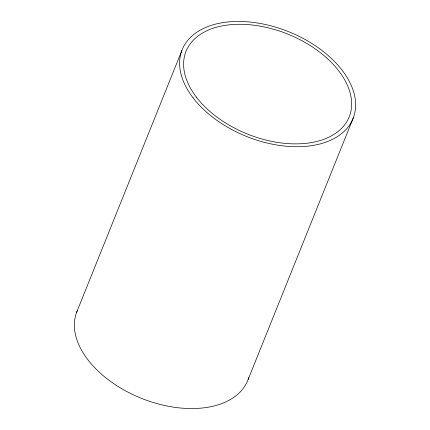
<?xml version="1.0" encoding="UTF-8"?>
<svg xmlns="http://www.w3.org/2000/svg" width="430" height="430" viewBox="0 0 430 430"><rect width="100%" height="100%" fill="white"/><g stroke="black" fill="none" stroke-linecap="round" stroke-linejoin="round"><path stroke-width="0.64" d="M76.599 312.39L181.852 50.557M248.148 379.443L353.401 117.61M248.766 377.631A92.101 56.448 21.9 0 1 142.663 398.825A92.101 56.448 21.9 0 1 77.314 310.616M193.038 97.787A92.101 56.448 21.9 0 0 345.381 130.161A92.101 56.448 21.9 0 0 264.466 24.3A92.101 56.448 21.9 0 0 193.038 97.787M196.419 97.169A87.93 53.89 21.9 0 0 341.855 128.07A87.93 53.89 21.9 0 0 264.611 27.009A87.93 53.89 21.9 0 0 196.419 97.169"/></g></svg>
